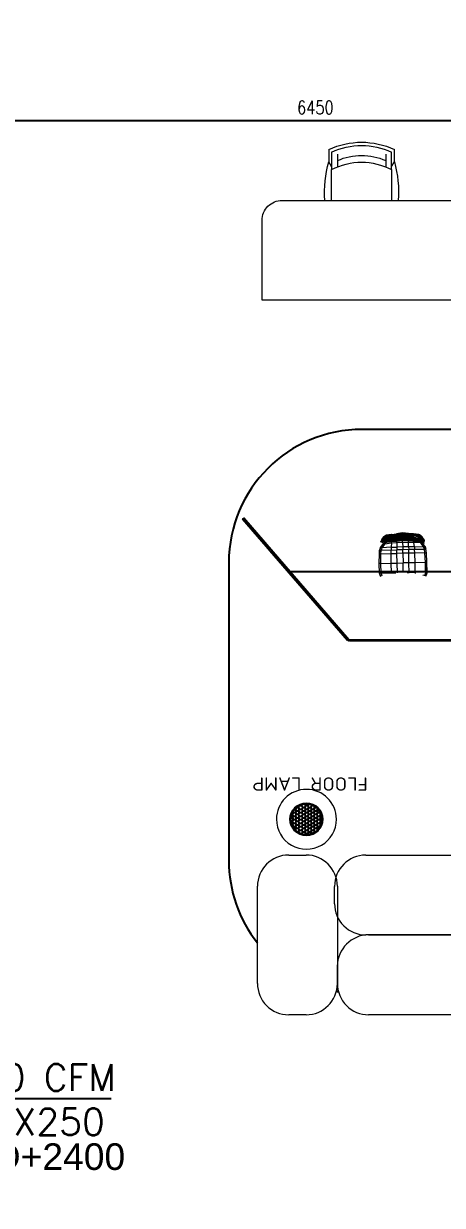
# Model space of a CAD drawing. Header units: millimetres. Extents: x 148480 to 578986, y 39883 to 155062.
# Drawn here: x 232006 to 235149, y 70015 to 78891 of the extents above; entities that cross this region are included whole.
import ezdxf

# ---------------------------------------------------------------- set-up
doc = ezdxf.new("R2010")
doc.units = ezdxf.units.MM
doc.header["$PDMODE"] = 34
doc.header["$PDSIZE"] = -1
doc.linetypes.add('HIDDEN', pattern=[0.375, 0.25, -0.125])
for name, color, linetype in [('EL-17W DECORATIVE LIGHT', 4, 'Continuous'), ('Flooring', 44, 'Continuous'), ('I - MODULAR', 44, 'Continuous'), ('Layer4', 6, 'Continuous'), ('M-HVAC-BOF', 6, 'Continuous'), ('M-HVAC-SUPPLY AIR DUCT', 4, 'Continuous'), ('M-HVAC-TEXT', 7, 'Continuous')]:
    doc.layers.add(name, color=color, linetype=linetype)
for name, color, linetype, lineweight in [('G-IMPT', 8, 'Continuous', 5), ('I-FURN', 30, 'Continuous', 5), ('ID - MODULAR', 44, 'Continuous', 5)]:
    doc.layers.add(name, color=color, linetype=linetype, lineweight=lineweight)
doc.styles.add('ARAIL', font='arial.ttf')
doc.styles.add('DEC', font='isocp.shx', dxfattribs={"width": 1.2, "height": 2.2})
doc.styles.add('HVAC TEXT', font='Romans.shx', dxfattribs={"width": 0.8, "height": 100})
doc.styles.add('R', font='romans.shx')
doc.styles.add('ROMAND', font='romand__.ttf')
doc.dimstyles.new('HVAC DIM', dxfattribs={"dimtxt": 100, "dimasz": 200, "dimexe": 50, "dimexo": 50, "dimgap": 50, "dimtad": 1, "dimtoh": 1, "dimdec": 0, "dimzin": 0, "dimdsep": 46, "dimtxsty": 'HVAC TEXT', "dimcen": 50, "dimclrd": 7, "dimclre": 7, "dimclrt": 7, "dimadec": 0, "dimazin": 0, "dimtfac": 1, "dimtdec": 0, "dimtofl": 0, "dimtmove": 0, "dimatfit": 3, "dimfxl": 1, "dimtolj": 1, "dimtzin": 0, "dimarcsym": 0})
doc.dimstyles.new('Vayucon', dxfattribs={"dimtxt": 200, "dimasz": 150, "dimexe": 0, "dimexo": 0, "dimgap": 9e-05, "dimtad": 1, "dimdec": 0, "dimrnd": 5, "dimzin": 0, "dimdsep": 46, "dimtxsty": 'ROMAND', "dimcen": 90, "dimclrd": 42, "dimclre": 8, "dimclrt": 7, "dimadec": 0, "dimazin": 0, "dimtfac": 1, "dimtdec": 0, "dimtofl": 0, "dimtmove": 1, "dimatfit": 0, "dimfxl": 1, "dimtolj": 1, "dimtzin": 0, "dimarcsym": 0})

# ---------------------------------------------------------------- blocks, each defined once
blk = doc.blocks.new('Steelcase EMEA Bolia - Mood Dining Chair - scx_bolia_d3_ancilary_mood_leg_18ba0357-414835-Level 1')
at = {"layer": 'G-IMPT'}
for p, q in [((-180, 167), (-168, 179)), ((-180, 167), (-180, 166)), ((-171, 159), (-180, 167)), ((-180, 167), (-171, 159)), ((-172, 158), (-180, 166)), ((-168, 179), (-167, 179)), ((-160, 172), (-168, 179)), ((-161, 171), (-168, 179)), ((-160, 172), (-167, 179)), ((-160, 172), (-167, 179))]:
    blk.add_line(p, q, dxfattribs=at)
blk = doc.blocks.new('Steelcase EMEA Bolia - Mood Dining Chair - scx_bolia_d3_ancilary_mood_back_18ba0357-V156-Level 1')
at = {"layer": 'G-IMPT'}
for p, q in [((-164, 222), (-174, 207)), ((-164, 219), (-174, 204)), ((-172, 202), (-163, 216)), ((-158, 215), (-166, 202)), ((-164, 222), (-157, 231)), ((-164, 219), (-157, 228)), ((-164, 219), (-164, 222)), ((-163, 216), (-164, 219)), ((-163, 216), (-156, 225)), ((-158, 215), (-163, 216)), ((-158, 215), (-153, 224)), ((-147, 218), (-158, 215)), ((-150, 237), (-157, 231)), ((-150, 234), (-157, 228)), ((-157, 228), (-157, 231)), ((-156, 225), (-157, 228)), ((-150, 231), (-156, 225)), ((-153, 224), (-156, 225)), ((-148, 229), (-153, 224)), ((-144, 226), (-153, 224)), ((-151, 207), (-147, 218)), ((-133, 214), (-151, 207)), ((-144, 241), (-150, 237)), ((-142, 241), (-150, 237)), ((-142, 238), (-150, 234)), ((-150, 234), (-150, 237)), ((-142, 235), (-150, 231)), ((-150, 231), (-150, 234)), ((-148, 229), (-150, 231)), ((-142, 231), (-148, 229)), ((-147, 218), (-144, 226)), ((-131, 223), (-147, 218)), ((-144, 241), (-136, 244)), ((-144, 226), (-142, 231)), ((-131, 230), (-144, 226)), ((-136, 244), (-142, 241)), ((-130, 243), (-142, 241)), ((-131, 241), (-142, 238)), ((-142, 238), (-142, 241)), ((-130, 238), (-142, 235)), ((-142, 235), (-142, 238)), ((-130, 235), (-142, 231)), ((-142, 231), (-142, 235)), ((-136, 244), (-90, 251)), ((-136, 244), (-128, 245)), ((-88, 211), (-134, 201)), ((-88, 223), (-133, 214)), ((-133, 214), (-131, 223)), ((-133, 206), (-88, 216)), ((-133, 206), (-133, 214)), ((-131, 241), (-87, 248)), ((-131, 241), (-130, 243)), ((-130, 238), (-131, 241)), ((-88, 237), (-131, 230)), ((-131, 230), (-130, 235)), ((-131, 223), (-88, 231)), ((-131, 223), (-131, 230)), ((-87, 250), (-130, 243)), ((-87, 245), (-130, 238)), ((-128, 245), (-130, 243)), ((-130, 235), (-87, 242)), ((-130, 235), (-130, 238)), ((-88, 251), (-128, 245)), ((-90, 251), (-45, 256)), ((-90, 251), (-88, 251)), ((-88, 251), (-44, 256)), ((-88, 251), (-87, 250)), ((-88, 237), (-87, 242)), ((-88, 237), (-44, 241)), ((-88, 231), (-88, 237)), ((-88, 231), (-44, 235)), ((-88, 223), (-88, 231)), ((-88, 223), (-44, 227)), ((-88, 216), (-88, 223)), ((-88, 216), (-44, 220)), ((-88, 216), (-88, 211)), ((-88, 211), (-44, 215)), ((-88, 208), (-44, 212)), ((-88, 208), (-88, 211)), ((-88, 205), (-44, 210)), ((-87, 250), (-43, 254)), ((-87, 248), (-43, 252)), ((-87, 248), (-87, 250)), ((-87, 245), (-43, 249)), ((-87, 245), (-87, 248)), ((-87, 242), (-44, 246)), ((-87, 242), (-87, 245)), ((-45, 256), (8, 261)), ((-45, 256), (-44, 256)), ((-44, 256), (8, 260)), ((-44, 256), (-43, 254)), ((8, 250), (-44, 246)), ((-44, 246), (-43, 249)), ((-44, 241), (-44, 246)), ((-44, 241), (8, 245)), ((-44, 235), (-44, 241)), ((8, 239), (-44, 235)), ((-44, 227), (-44, 235)), ((-44, 227), (8, 231)), ((-44, 220), (-44, 227)), ((-44, 220), (8, 224)), ((-44, 220), (-44, 215)), ((-44, 215), (8, 219)), ((8, 217), (-44, 212)), ((-44, 212), (-44, 215)), ((-44, 210), (8, 214)), ((8, 212), (-44, 207)), ((-44, 210), (-44, 212)), ((-44, 207), (-44, 210)), ((-44, 203), (8, 208)), ((8, 259), (-43, 254)), ((8, 256), (-43, 252)), ((-43, 249), (8, 254)), ((-43, 252), (-43, 254)), ((-43, 249), (-43, 252)), ((8, 261), (60, 256)), ((8, 260), (8, 259)), ((8, 260), (59, 256)), ((8, 256), (8, 259)), ((8, 259), (59, 254)), ((8, 254), (8, 256)), ((8, 256), (59, 252)), ((8, 250), (8, 254)), ((8, 254), (59, 249)), ((8, 245), (8, 250)), ((8, 250), (59, 246)), ((8, 239), (8, 245)), ((8, 245), (59, 241)), ((8, 231), (8, 239)), ((8, 239), (60, 235)), ((8, 224), (8, 231)), ((8, 231), (60, 227)), ((8, 224), (8, 219)), ((8, 224), (60, 220)), ((8, 217), (8, 219)), ((8, 219), (60, 215)), ((8, 214), (8, 217)), ((8, 217), (60, 212)), ((8, 212), (8, 214)), ((8, 214), (60, 210)), ((8, 208), (8, 212)), ((8, 212), (60, 207)), ((8, 205), (8, 208)), ((8, 208), (60, 203)), ((103, 251), (59, 256)), ((60, 256), (59, 256)), ((59, 256), (59, 254)), ((59, 252), (59, 254)), ((102, 250), (59, 254)), ((103, 248), (59, 252)), ((59, 249), (59, 252)), ((59, 246), (59, 249)), ((103, 245), (59, 249)), ((103, 242), (59, 246)), ((59, 241), (59, 246)), ((60, 235), (59, 241)), ((103, 237), (59, 241)), ((106, 251), (60, 256)), ((103, 231), (60, 235)), ((60, 227), (60, 235)), ((104, 223), (60, 227)), ((60, 227), (60, 220)), ((104, 216), (60, 220)), ((60, 220), (60, 215)), ((60, 212), (60, 215)), ((104, 211), (60, 215)), ((104, 208), (60, 212)), ((60, 210), (60, 212)), ((60, 207), (60, 210)), ((104, 205), (60, 210)), ((103, 251), (102, 250)), ((103, 248), (102, 250)), ((146, 243), (102, 250)), ((106, 251), (103, 251)), ((103, 251), (144, 245)), ((103, 245), (103, 248)), ((146, 241), (103, 248)), ((103, 242), (103, 245)), ((146, 238), (103, 245)), ((103, 237), (103, 242)), ((146, 235), (103, 242)), ((103, 231), (103, 237)), ((146, 230), (103, 237)), ((104, 223), (103, 231)), ((147, 223), (103, 231)), ((148, 214), (104, 223)), ((104, 223), (104, 216)), ((149, 206), (104, 216)), ((104, 216), (104, 211)), ((104, 208), (104, 211)), ((149, 201), (104, 211)), ((106, 251), (152, 244)), ((152, 244), (144, 245)), ((144, 245), (146, 243)), ((146, 241), (146, 243)), ((146, 243), (157, 241)), ((146, 238), (146, 241)), ((146, 241), (157, 238)), ((146, 235), (146, 238)), ((146, 238), (157, 235)), ((146, 230), (146, 235)), ((146, 235), (158, 231)), ((147, 223), (146, 230)), ((146, 230), (159, 226)), ((148, 214), (147, 223)), ((147, 223), (162, 218)), ((149, 206), (148, 214)), ((148, 214), (167, 207)), ((159, 241), (152, 244)), ((152, 244), (157, 241)), ((157, 238), (157, 241)), ((157, 241), (165, 237)), ((157, 235), (157, 238)), ((157, 238), (165, 234)), ((158, 231), (157, 235)), ((165, 231), (157, 235)), ((159, 226), (158, 231)), ((158, 231), (164, 229)), ((159, 241), (165, 237)), ((162, 218), (159, 226)), ((159, 226), (168, 224)), ((167, 207), (162, 218)), ((162, 218), (174, 215)), ((164, 229), (165, 231)), ((164, 229), (168, 224)), ((165, 237), (172, 231)), ((165, 234), (165, 237)), ((165, 231), (165, 234)), ((165, 234), (172, 228)), ((165, 231), (172, 225)), ((168, 224), (172, 225)), ((174, 215), (168, 224)), ((180, 222), (172, 231)), ((172, 228), (172, 231)), ((179, 219), (172, 228)), ((172, 225), (172, 228)), ((178, 216), (172, 225)), ((174, 215), (178, 216)), ((174, 215), (181, 202)), ((178, 216), (179, 219)), ((188, 202), (178, 216)), ((179, 219), (180, 222)), ((179, 219), (189, 204)), ((190, 207), (180, 222)), ((-199, 83), (-196, 113)), ((-199, 82), (-196, 111)), ((-188, 138), (-196, 114)), ((-189, 136), (-196, 113)), ((-189, 136), (-196, 114)), ((-196, 111), (-188, 134)), ((-196, 111), (-196, 113)), ((-183, 111), (-196, 111)), ((-189, 136), (-158, 173)), ((-189, 136), (-188, 138)), ((-188, 134), (-189, 136)), ((-188, 138), (-157, 176)), ((-188, 134), (-157, 170)), ((-176, 133), (-188, 134)), ((-183, 194), (-186, 190)), ((-185, 187), (-186, 190)), ((-182, 191), (-185, 187)), ((-183, 185), (-185, 187)), ((-185, 82), (-183, 111)), ((-174, 207), (-183, 194)), ((-182, 191), (-183, 194)), ((-180, 189), (-183, 185)), ((-181, 184), (-183, 185)), ((-175, 185), (-183, 185)), ((-176, 133), (-183, 111)), ((-183, 111), (-96, 113)), ((-174, 204), (-182, 191)), ((-180, 189), (-182, 191)), ((-169, 184), (-181, 184)), ((-174, 184), (-181, 184)), ((-172, 202), (-180, 189)), ((-172, 190), (-180, 189)), ((-149, 170), (-176, 133)), ((-176, 133), (-95, 137)), ((-156, 192), (-175, 185)), ((-172, 190), (-175, 185)), ((-174, 184), (-175, 185)), ((-174, 204), (-174, 207)), ((-172, 202), (-174, 204)), ((-156, 190), (-174, 184)), ((-174, 184), (-169, 184)), ((-166, 202), (-172, 190)), ((-166, 202), (-172, 202)), ((-155, 197), (-172, 190)), ((-153, 188), (-169, 184)), ((-169, 184), (-163, 185)), ((-151, 207), (-166, 202)), ((-151, 187), (-163, 185)), ((-158, 173), (-141, 186)), ((-158, 173), (-157, 176)), ((-157, 170), (-158, 173)), ((-157, 176), (-140, 188)), ((-157, 170), (-140, 183)), ((-149, 170), (-157, 170)), ((-134, 201), (-156, 192)), ((-134, 197), (-156, 190)), ((-155, 197), (-156, 192)), ((-156, 190), (-156, 192)), ((-153, 188), (-156, 190)), ((-151, 207), (-155, 197)), ((-133, 206), (-155, 197)), ((-133, 194), (-153, 188)), ((-153, 188), (-151, 187)), ((-132, 191), (-151, 187)), ((-149, 170), (-134, 182)), ((-149, 170), (-91, 176)), ((-141, 186), (-133, 191)), ((-141, 186), (-140, 188)), ((-140, 183), (-141, 186)), ((-139, 190), (-140, 188)), ((-140, 188), (-138, 190)), ((-140, 183), (-132, 189)), ((-134, 182), (-140, 183)), ((-127, 190), (-138, 192)), ((-132, 191), (-138, 192)), ((-134, 197), (-88, 208)), ((-133, 206), (-134, 201)), ((-134, 197), (-134, 201)), ((-133, 194), (-134, 197)), ((-89, 188), (-134, 182)), ((-134, 182), (-126, 188)), ((-88, 205), (-133, 194)), ((-132, 191), (-133, 194)), ((-133, 194), (-132, 192)), ((-132, 191), (-133, 194)), ((-132, 191), (-88, 202)), ((-127, 190), (-132, 191)), ((-132, 191), (-132, 189)), ((-132, 189), (-132, 191)), ((-126, 188), (-132, 189)), ((-127, 190), (-129, 191)), ((-88, 198), (-127, 190)), ((-126, 188), (-127, 190)), ((-126, 188), (-88, 194)), ((-95, 137), (-96, 113)), ((-96, 82), (-96, 113)), ((-96, 113), (-44, 113)), ((-95, 137), (-91, 176)), ((-95, 137), (-44, 138)), ((-91, 176), (-89, 188)), ((-91, 176), (-44, 177)), ((-89, 188), (-88, 194)), ((-89, 188), (-44, 191)), ((-88, 205), (-88, 208)), ((-88, 202), (-44, 207)), ((-88, 202), (-88, 205)), ((-88, 198), (-44, 203)), ((-88, 198), (-88, 202)), ((-88, 194), (-44, 199)), ((-88, 194), (-88, 198)), ((-44, 203), (-44, 207)), ((-44, 199), (8, 205)), ((-44, 199), (-44, 203)), ((-44, 191), (-44, 199)), ((-44, 191), (8, 194)), ((-44, 177), (-44, 191)), ((-44, 138), (-44, 177)), ((-44, 177), (8, 177)), ((-44, 138), (-44, 113)), ((-44, 138), (8, 138)), ((-44, 113), (8, 114)), ((-44, 82), (-44, 113)), ((8, 194), (8, 205)), ((8, 205), (60, 199)), ((8, 177), (8, 194)), ((8, 194), (60, 191)), ((8, 177), (8, 138)), ((8, 177), (60, 177)), ((8, 138), (8, 114)), ((8, 138), (60, 138)), ((8, 83), (8, 114)), ((8, 114), (60, 113)), ((104, 202), (60, 207)), ((60, 203), (60, 207)), ((103, 198), (60, 203)), ((60, 203), (60, 199)), ((60, 191), (60, 199)), ((103, 194), (60, 199)), ((60, 177), (60, 191)), ((104, 188), (60, 191)), ((107, 176), (60, 177)), ((60, 177), (60, 138)), ((110, 137), (60, 138)), ((60, 138), (60, 113)), ((60, 82), (60, 113)), ((111, 113), (60, 113)), ((103, 198), (104, 202)), ((142, 190), (103, 198)), ((103, 198), (103, 194)), ((104, 188), (103, 194)), ((142, 188), (103, 194)), ((104, 205), (104, 208)), ((149, 197), (104, 208)), ((104, 202), (104, 205)), ((149, 194), (104, 205)), ((148, 191), (104, 202)), ((107, 176), (104, 188)), ((149, 182), (104, 188)), ((164, 170), (107, 176)), ((107, 176), (110, 137)), ((110, 137), (191, 133)), ((110, 137), (111, 113)), ((112, 82), (111, 113)), ((111, 113), (198, 111)), ((142, 190), (154, 192)), ((142, 190), (145, 191)), ((142, 190), (148, 191)), ((142, 188), (142, 190)), ((142, 188), (147, 189)), ((149, 182), (142, 188)), ((147, 189), (148, 191)), ((147, 189), (148, 191)), ((156, 183), (147, 189)), ((148, 191), (149, 194)), ((149, 194), (148, 192)), ((148, 191), (149, 194)), ((148, 191), (154, 192)), ((148, 191), (166, 187)), ((149, 206), (170, 197)), ((149, 206), (149, 201)), ((149, 197), (149, 201)), ((149, 201), (172, 192)), ((149, 194), (149, 197)), ((149, 197), (171, 190)), ((149, 194), (169, 188)), ((156, 186), (149, 191)), ((149, 182), (156, 183)), ((164, 170), (149, 182)), ((154, 190), (156, 188)), ((156, 188), (154, 190)), ((173, 176), (156, 188)), ((156, 186), (156, 188)), ((173, 173), (156, 186)), ((156, 183), (156, 186)), ((173, 170), (156, 183)), ((164, 170), (191, 133)), ((164, 170), (173, 170)), ((166, 187), (169, 188)), ((166, 187), (178, 185)), ((170, 197), (167, 207)), ((167, 207), (181, 202)), ((169, 188), (171, 190)), ((169, 188), (185, 184)), ((170, 197), (188, 190)), ((170, 197), (172, 192)), ((171, 190), (172, 192)), ((171, 190), (189, 184)), ((172, 192), (191, 185)), ((204, 138), (173, 176)), ((173, 173), (173, 176)), ((204, 136), (173, 173)), ((173, 170), (173, 173)), ((204, 134), (173, 170)), ((185, 184), (178, 185)), ((181, 202), (188, 190)), ((181, 202), (188, 202)), ((185, 184), (197, 184)), ((189, 184), (185, 184)), ((188, 202), (189, 204)), ((195, 189), (188, 202)), ((188, 190), (195, 189)), ((188, 190), (191, 185)), ((189, 204), (190, 207)), ((189, 204), (197, 191)), ((189, 184), (191, 185)), ((189, 184), (197, 184)), ((190, 207), (198, 194)), ((191, 185), (198, 185)), ((191, 133), (204, 134)), ((191, 133), (198, 111)), ((195, 189), (197, 191)), ((195, 189), (198, 185)), ((197, 192), (198, 194)), ((197, 191), (200, 187)), ((197, 184), (198, 185)), ((198, 194), (201, 190)), ((198, 185), (200, 187)), ((201, 82), (198, 111)), ((198, 111), (211, 111)), ((200, 187), (201, 190)), ((211, 114), (204, 138)), ((204, 136), (204, 138)), ((204, 136), (212, 113)), ((204, 136), (211, 114)), ((204, 134), (204, 136)), ((211, 111), (204, 134)), ((211, 111), (212, 113)), ((214, 82), (211, 111)), ((215, 83), (212, 113)), ((-202, -4), (-199, 83)), ((-202, -4), (-199, 82)), ((-199, 82), (-199, 83)), ((-185, 82), (-199, 82)), ((-188, -4), (-185, 82)), ((-185, 82), (-96, 82)), ((-97, -4), (-96, 82)), ((-96, 82), (-44, 82)), ((-44, 82), (8, 83)), ((-44, -4), (-44, 82)), ((8, 83), (60, 82)), ((8, 83), (8, -3)), ((60, -4), (60, 82)), ((112, 82), (60, 82)), ((112, -4), (112, 82)), ((201, 82), (112, 82)), ((204, -4), (201, 82)), ((201, 82), (214, 82)), ((214, 82), (215, 83)), ((218, -4), (214, 82)), ((218, -4), (215, 83)), ((-201, -88), (-202, -4)), ((-188, -4), (-202, -4)), ((-200, -88), (-202, -4)), ((-202, -4), (-202, -4)), ((-201, -88), (-194, -115)), ((-200, -88), (-201, -88)), ((-187, -88), (-200, -88)), ((-193, -115), (-200, -88)), ((-187, -88), (-188, -4)), ((-188, -4), (-97, -4)), ((-187, -88), (-180, -116)), ((-187, -88), (-96, -89)), ((-96, -89), (-97, -4)), ((-97, -4), (-44, -4)), ((-96, -89), (-96, -99)), ((-96, -89), (-44, -90)), ((-44, -4), (8, -3)), ((-44, -90), (-44, -4)), ((-44, -90), (-44, -91)), ((-44, -90), (-26, -90)), ((8, -87), (8, -3)), ((60, -4), (8, -3)), ((60, -89), (60, -4)), ((112, -4), (60, -4)), ((112, -89), (74, -90)), ((112, -89), (112, -4)), ((204, -4), (112, -4)), ((202, -88), (112, -89)), ((112, -89), (112, -94)), ((202, -88), (197, -113)), ((202, -88), (204, -4)), ((202, -88), (216, -88)), ((204, -4), (218, -4)), ((216, -88), (209, -115)), ((209, -115), (216, -88)), ((216, -88), (218, -4)), ((216, -88), (218, -4)), ((216, -88), (216, -88)), ((218, -4), (218, -4)), ((-194, -115), (-187, -125)), ((-193, -115), (-194, -115)), ((-180, -116), (-193, -115)), ((-193, -115), (-187, -125)), ((-180, -116), (-164, -116)), ((-180, -116), (-177, -122)), ((202, -115), (209, -115)), ((207, -117), (209, -115)), ((209, -115), (208, -117)), ((209, -115), (209, -115))]:
    blk.add_line(p, q, dxfattribs=at)
blk = doc.blocks.new('Steelcase_AM_Screen_Flex_Freestanding - 47H-V162-Level 1')
at = {"layer": 'I-FURN', "color": 8}
for p, q in [((9.2, 6.1), (9.2, 0.8)), ((9.2, 6.1), (9.2, 0.8)), ((893.4, 6.9), (9.9, 6.9)), ((893.4, 6.9), (9.9, 6.9)), ((893.4, 0), (10, 0)), ((894.2, 0.8), (894.2, 6.1)), ((894.2, 6.1), (894.2, 0.8)), ((9.2, -0.8), (9.2, -6.1)), ((9.2, -0.8), (9.2, -6.1)), ((9.9, -6.9), (893.4, -6.9)), ((9.9, -6.9), (893.4, -6.9)), ((894.2, -6.1), (894.2, -0.8)), ((894.2, -0.8), (894.2, -6.1))]:
    blk.add_line(p, q, dxfattribs=at)
for centre, radius, start, end in [((4.5, 0), 4.57, 214.34248, 360), ((4.5, 0), 4.57, 360, 90), ((9.9, 6.1), 0.755, 90, 180), ((9.9, 6.1), 0.755, 90, 180), ((10, 0.8), 0.79, 180, 270), ((10, 0.8), 0.79, 180, 270), ((893.4, 6.1), 0.762, 360, 90), ((893.4, 6.1), 0.762, 0, 90), ((893.4, 0.8), 0.802, 270, 360), ((893.4, 0.8), 0.802, 270, 360), ((898.8, 0), 4.57, 0, 270), ((10, -0.8), 0.79, 90, 180), ((10, -0.8), 0.79, 90, 180), ((9.9, -6.1), 0.762, 180, 270), ((9.9, -6.1), 0.762, 180, 270), ((893.4, -0.8), 0.802, 0, 90), ((893.4, -0.8), 0.802, 0, 90), ((893.4, -6.1), 0.762, 270, 0), ((893.4, -6.1), 0.762, 270, 0), ((898.8, 0), 4.57, 300.71389, 360)]:
    blk.add_arc(centre, radius, start, end, dxfattribs=at)
blk = doc.blocks.new('GFC1')
at = {"layer": 'Flooring', "color": 8, "linetype": 'HIDDEN', "ltscale": 1500}
blk.add_arc((300007.7, 78255.1), 12777.8, 229.90697, 79.60318, dxfattribs=at)
at = {"layer": 'I - MODULAR', "color": 8, "linetype": 'Continuous'}
for p, q in [((311428.4, 76829.5), (307178.4, 76829.5)), ((306178.4, 75829.5), (306178.4, 73591)), ((306637.8, 75763.2), (308408.7, 75763.2))]:
    blk.add_line(p, q, dxfattribs=at)
for centre, start, end in [((307178.4, 75829.5), 90, 180), ((307178.4, 73591), 180, 218.2436), ((307178.4, 73591), 258.89161, 259.7779)]:
    blk.add_arc(centre, 1000, start, end, dxfattribs=at)
at = {"layer": 'I-FURN', "color": 8}
for p, q in [((307068.5, 75243.1), (306280.8, 76155.6)), ((306280.8, 76155.6), (306485.9, 75918)), ((306280.9, 76156.7), (306285, 76160.2)), ((306285, 76160.2), (306280.9, 76156.7)), ((306286.1, 76161.2), (306290.2, 76164.7)), ((306290.2, 76164.7), (306286.1, 76161.2)), ((306491.2, 75922.5), (306286.1, 76160.2)), ((306291.3, 76164.7), (307079, 75252.1)), ((306496.4, 75927.1), (306291.3, 76164.7)), ((307068.5, 75243.1), (306485.9, 75918)), ((306491.2, 75922.5), (307073.8, 75247.6)), ((306496.4, 75927.1), (307079, 75252.1)), ((307073.7, 75246.5), (307069.6, 75243)), ((307073.7, 75246.5), (307069.6, 75243)), ((307078.9, 75251.1), (307074.9, 75247.5)), ((307079, 75251.1), (307074.9, 75247.6)), ((306628, 73632.6), (306758, 73632.6)), ((307207, 73632.2), (308537.2, 73632.2)), ((306393, 72667.6), (306393, 73397.7)), ((306972, 73267.2), (306972, 73397.3)), ((306993, 73397.7), (306993, 72667.6)), ((308537.2, 73032.3), (307207, 73032.3)), ((307227.9, 73032.6), (308558.1, 73032.6)), ((306993, 72667.6), (306993, 72797.6)), ((306758, 72432.6), (306628, 72432.6)), ((308194.1, 72432.6), (307227.9, 72432.6))]:
    blk.add_line(p, q, dxfattribs=at)
blk.add_circle((307077.3, 75243.5), 4.61, dxfattribs=at)
for centre, radius, start, end in [((306281.4, 76156.1), 0.769, 130.80179, 220.80179), ((306281.4, 76156.1), 0.769, 130.80179, 220.80179), ((306285.5, 76159.7), 0.752, 40.80179, 130.80179), ((306285.5, 76159.7), 0.752, 40.80179, 130.80179), ((306286.6, 76160.6), 0.752, 130.80179, 220.80179), ((306286.6, 76160.6), 0.752, 130.80179, 220.80179), ((306290.7, 76164.2), 0.769, 40.80179, 130.80179), ((306290.7, 76164.2), 0.769, 40.80179, 130.80179), ((307069.1, 75243.6), 0.769, 220.80179, 310.80179), ((307069.1, 75243.6), 0.769, 220.80179, 310.80179), ((307073.2, 75247.1), 0.752, 310.80179, 40.80179), ((307073.2, 75247.1), 0.798, 310.80179, 40.80179), ((307074.4, 75248.1), 0.752, 220.80179, 310.80179), ((307074.4, 75248.2), 0.798, 220.80179, 310.80179), ((307078.4, 75251.6), 0.769, 310.80179, 40.80179), ((307078.5, 75251.6), 0.762, 310.80179, 40.80179), ((306760.8, 73901), 225, 0, 180), ((306760.8, 73901), 225, 180, 0), ((306628, 73397.7), 234.9, 90, 180), ((306758, 73397.7), 235, 0, 90), ((307207, 73397.3), 235, 90, 180), ((307207, 73267.2), 234.9, 180, 270), ((307227.9, 72797.6), 235, 90, 180), ((306628, 72667.6), 235, 180, 270), ((306758, 72667.6), 235, 270, 0), ((307227.9, 72667.6), 234.9, 180, 270)]:
    blk.add_arc(centre, radius, start, end, dxfattribs=at)
at = {"layer": 'ID - MODULAR', "color": 8, "ltscale": 500}
for p, q in [((306928.9, 78931.7), (306928.9, 78838.5)), ((306950.1, 78911.4), (306950.1, 78780.6)), ((307399.7, 78780.6), (307399.7, 78911.4)), ((307420.9, 78838.5), (307420.9, 78931.7)), ((306950.1, 78804.3), (306928.9, 78838.5)), ((307399.7, 78804.3), (307420.9, 78838.5)), ((306950.1, 78802.6), (306950.1, 78804.3)), ((306950.1, 78549.5), (306950.1, 78780.6)), ((307399.7, 78802.6), (307399.7, 78804.3)), ((307399.7, 78780.6), (307399.7, 78549.5))]:
    blk.add_line(p, q, dxfattribs=at)
at = {"layer": 'ID - MODULAR', "color": 8, "ltscale": 500, "extrusion": (0, 0, -1)}
for p, q in [((306993.8, 78897.5), (306993.8, 78801.1)), ((307355.9, 78897.5), (307355.9, 78801.1))]:
    blk.add_line(p, q, dxfattribs=at)
at = {"layer": 'ID - MODULAR', "color": 8, "ltscale": 500}
blk.add_lwpolyline([(306428.4, 77799.5), (306428.4, 78399.5, -0.414214), (306578.4, 78549.5), (307928.4, 78549.5), (307928.4, 77799.5)], format="xyb", close=True, dxfattribs=at)
at = {"layer": 'ID - MODULAR', "color": 8, "ltscale": 500, "extrusion": (0, 0, -1)}
for centre, major_axis, start_param, end_param in [((307174.9, 78405.5), (0, -580.8), 2.704257, 3.578932), ((307174.9, 78430.5), (0, 530.9), 5.845838, 6.720513), ((307736, 78611.1), (0, -838.5), 1.49727, 1.845387), ((307174.9, 78355.5), (0, -480.9), 2.65511, 3.628104), ((307174.9, 78430.5), (0, 455.9), 5.8748, 6.691551), ((306613.8, 78611.1), (0, -838.5), 4.437818, 4.785935)]:
    blk.add_ellipse(centre, major_axis=major_axis, ratio=1, start_param=start_param, end_param=end_param, dxfattribs=at)
at = {"layer": 'I - MODULAR', "color": 8, "xscale": -0.852781082699911, "yscale": 0.852781082699911, "zscale": 0.852781082699911, "rotation": 1.203457561022195}
for name in ['Steelcase EMEA Bolia - Mood Dining Chair - scx_bolia_d3_ancilary_mood_back_18ba0357-V156-Level 1', 'Steelcase EMEA Bolia - Mood Dining Chair - scx_bolia_d3_ancilary_mood_leg_18ba0357-414835-Level 1']:
    blk.add_blockref(name, (307493.3, 75829), dxfattribs=at)
at = {"layer": 'I-FURN', "color": 8, "xscale": -1.009192950842081, "yscale": 1.009192950842081, "zscale": 1.009192950842081, "rotation": 179.9670748855388}
blk.add_blockref('Steelcase_AM_Screen_Flex_Freestanding - 47H-V162-Level 1', (307076.1, 75245), dxfattribs=at)
blk = doc.blocks.new('A$C5FB8244B')
at = {"layer": 'EL-17W DECORATIVE LIGHT'}
h = blk.add_hatch(dxfattribs=at)
h.set_pattern_fill('HONEY', color=8, scale=300, angle=360)
h.set_pattern_definition([(360, (-4204187.637, -471671.137), (56.25, 32.47595264), [37.5, -75]), (120, (-4204187.637, -471671.137), (-56.25, 32.47595264), [37.5, -75]), (60, (-4204187.637, -471671.137), (1e-14, 64.95190528), [-75, 37.5])])
h.paths.add_polyline_path([(590, 300, 1), (10, 300, 1)])
at = {"layer": 'EL-17W DECORATIVE LIGHT', "color": 8}
for radius in [300, 290]:
    blk.add_circle((300, 300), radius, dxfattribs=at)
blk = doc.blocks.new('*D220')
at = {"layer": 'DEFPOINTS', "color": 0, "linetype": 'Continuous'}
for p in [(230970.6, 78160.9), (230970.6, 77848), (237420.9, 77850.3)]:
    blk.add_point(p, dxfattribs=at)
at = {"layer": 'M-HVAC-SUPPLY AIR DUCT', "color": 7, "linetype": 'Continuous', "lineweight": -2}
for p, q in [((230970.6, 77898), (230970.6, 78210.9)), ((237420.9, 77900.3), (237420.9, 78210.9)), ((237220.9, 78160.9), (231170.6, 78160.9))]:
    blk.add_line(p, q, dxfattribs=at)
at = {"layer": 'M-HVAC-SUPPLY AIR DUCT', "color": 7, "linetype": 'Continuous'}
for points in [[(231170.6, 78194.2), (231170.6, 78127.6), (230970.6, 78160.9)], [(237220.9, 78127.6), (237220.9, 78194.2), (237420.9, 78160.9)]]:
    blk.add_solid(points, dxfattribs=at)
at = {"layer": 'M-HVAC-SUPPLY AIR DUCT', "color": 7, "linetype": 'Continuous', "insert": (234195.8, 78260.9), "char_height": 100, "attachment_point": 5, "style": 'HVAC TEXT'}
blk.add_mtext('\\A1;6450', dxfattribs=at)

msp = doc.modelspace()

# ---------------------------------------------------------------- block references
at = {"layer": 'Layer4', "linetype": 'Continuous', "rotation": 360}
msp.add_blockref('GFC1', (-72632.4, -986), dxfattribs=at)

# ---------------------------------------------------------------- next in the draw order: block references
at = {"layer": 'EL-17W DECORATIVE LIGHT', "color": 3, "ltscale": 750, "xscale": 0.4031999999999999, "yscale": 0.4031999999999999, "zscale": 0.4031999999999999, "rotation": 360}
msp.add_blockref('A$C5FB8244B', (234007.4, 72794.1), dxfattribs=at)

# ---------------------------------------------------------------- next in the draw order: texts
at = {"color": 7, "style": 'DEC', "width": 1.2}
msp.add_text('FLOOR LAMP', height=100, rotation=180, dxfattribs=at).set_placement((234588.7, 73229.9, 66.7))
at = {"layer": 'M-HVAC-BOF', "color": 6, "lineweight": -2, "insert": (231378.1, 70481.3), "char_height": 200, "width": 1028.731, "attachment_point": 1, "style": 'ARAIL'}
msp.add_mtext('BOD+2400', dxfattribs=at)
at = {"layer": 'M-HVAC-TEXT', "color": 7, "insert": (232015.3, 71075.7), "char_height": 200, "width": 1676.083, "attachment_point": 2, "style": 'R'}
msp.add_mtext('1550 CFM\\P650X250', dxfattribs=at)

# ---------------------------------------------------------------- next in the draw order: dimensions: what is measured, and where the dimension line sits
at = {"layer": 'M-HVAC-SUPPLY AIR DUCT', "linetype": 'Continuous'}
dim = msp.add_linear_dim(base=(230970.6, 78160.9), p1=(237420.9, 77850.3), p2=(230970.6, 77848), dimstyle='HVAC DIM', dxfattribs=at)
dim.commit()
dim.dimension.update_dxf_attribs({"geometry": '*D220', "text_midpoint": (234195.8, 78260.9)})

# ---------------------------------------------------------------- next in the draw order: leaders
msp.add_leader([(230820.6, 70816.9), (232664.2, 70816.9)], dimstyle='Vayucon', dxfattribs=at)

doc.saveas('drawing.dxf')
